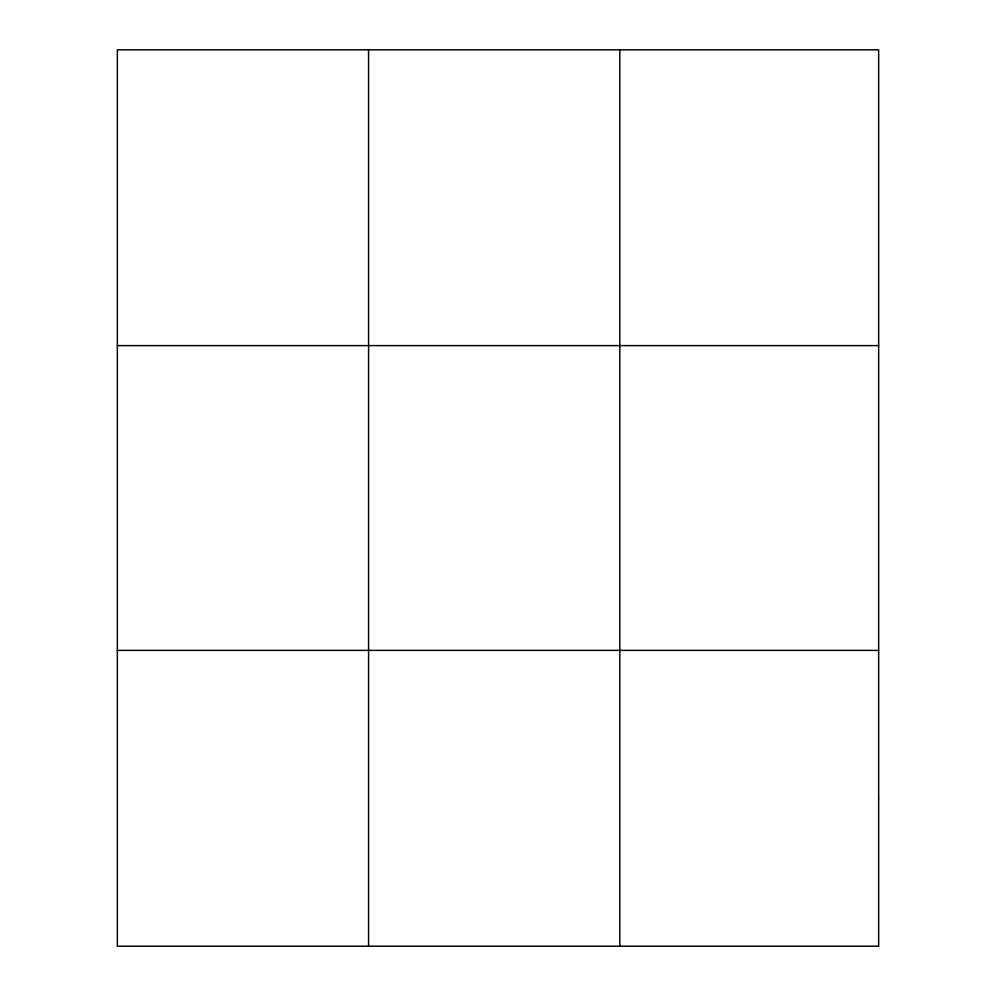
<?xml version="1.0" encoding="UTF-8"?>
<svg xmlns="http://www.w3.org/2000/svg" width="996" height="996" viewBox="0 0 996 996"><rect width="100%" height="100%" fill="white"/><g stroke="black" fill="none" stroke-linecap="round" stroke-linejoin="round"><path stroke-width="1.49" d="M368.57 946.2L368.57 49.8M619.811 946.2L619.811 49.8M117.341 345.612L878.659 345.612M117.341 650.388L878.659 650.388M878.659 798.294L878.659 946.2L117.341 946.2L117.341 49.8L878.659 49.8L878.659 798.294"/></g></svg>
